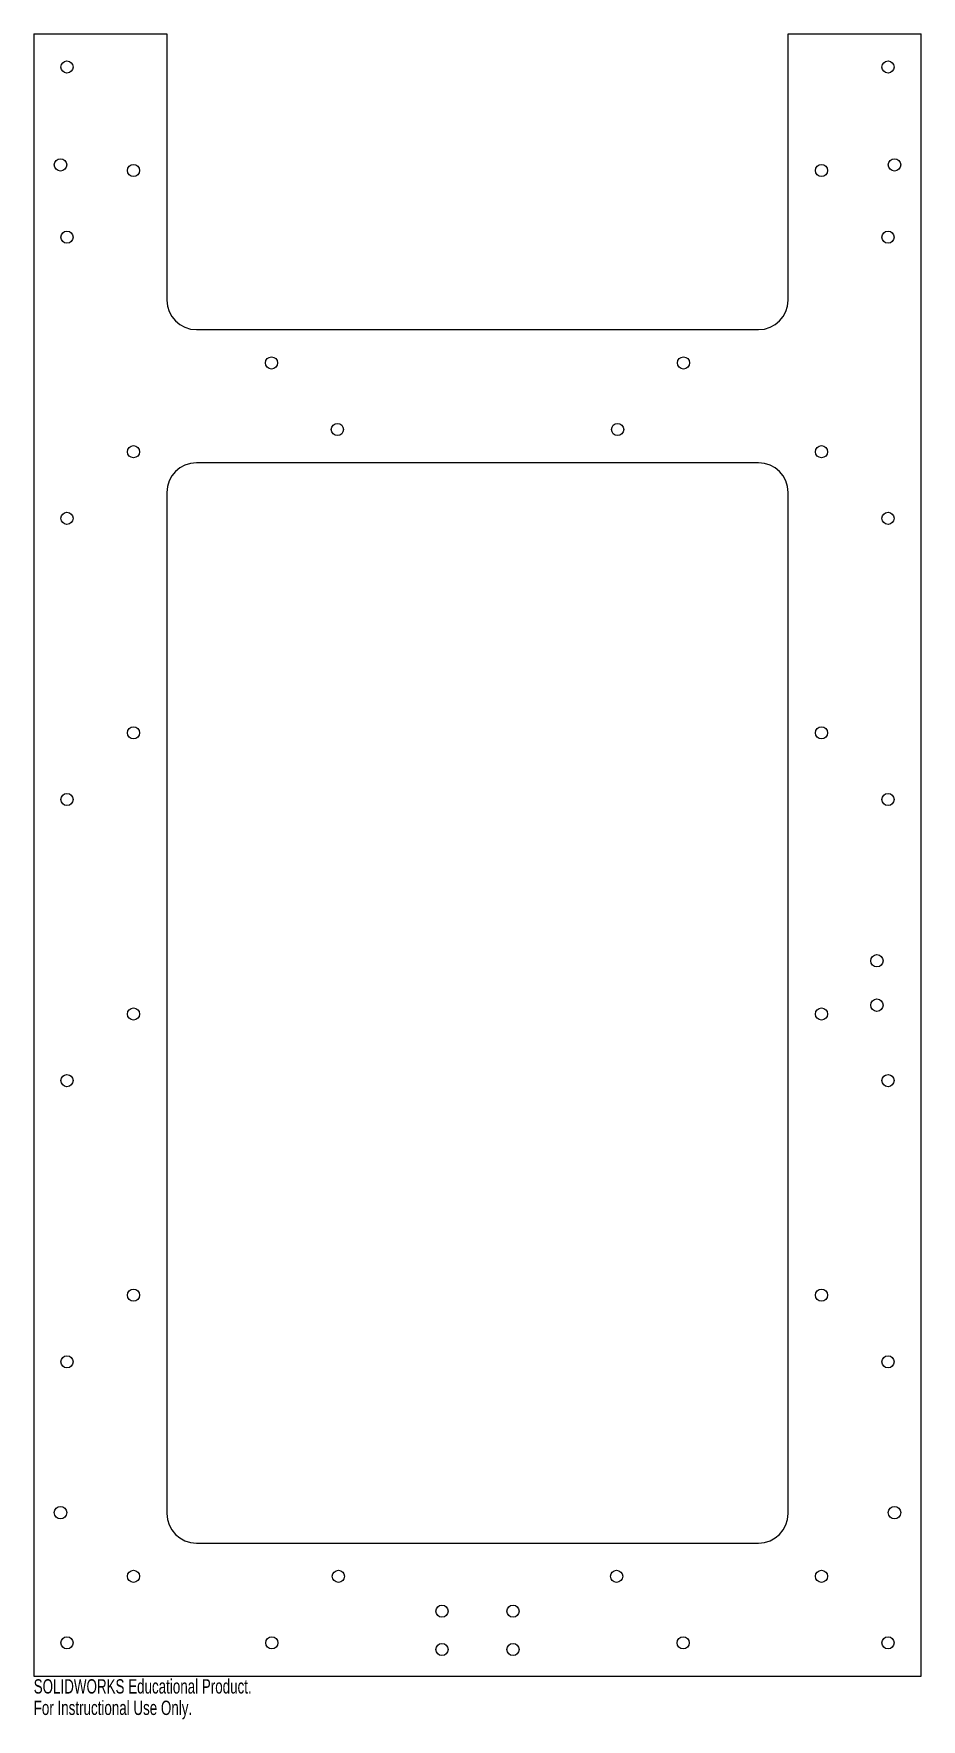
# Model space of a CAD drawing. Header units: millimetres. Extents: x -150 to 150, y -315 to 255.
import ezdxf

# ---------------------------------------------------------------- set-up
doc = ezdxf.new("R2010")
doc.units = ezdxf.units.MM
doc.styles.add('SLDTEXTSTYLE0', font='TXT', dxfattribs={"width": 0.7})

msp = doc.modelspace()

# ---------------------------------------------------------------- linework, layer by layer
at = {"color": 7, "linetype": 'Continuous', "lineweight": 25}
for p, q in [((-150, 255), (-105, 255)), ((-150, 255), (-150, -300)), ((-105, 255), (-105, 165)), ((105, 255), (150, 255)), ((105, 165), (105, 255)), ((150, -300), (150, 255)), ((-95, 155), (95, 155)), ((95, 110), (-95, 110)), ((-105, 100), (-105, -245)), ((105, -245), (105, 100)), ((-95, -255), (95, -255)), ((-150, -300), (150, -300))]:
    msp.add_line(p, q, dxfattribs=at)
for centre, radius in [((-138.75, 243.75), 2.05), ((138.75, 243.75), 2.05), ((-140.93, 210.67), 2.1), ((-116.25, 208.75), 2.05), ((116.25, 208.75), 2.05), ((140.93, 210.67), 2.1), ((-138.75, 186.25), 2.05), ((138.75, 186.25), 2.05), ((-69.64, 143.75), 2.05), ((69.64, 143.75), 2.05), ((-47.36, 121.25), 2.05), ((47.36, 121.25), 2.05), ((-116.25, 113.75), 2.05), ((116.25, 113.75), 2.05), ((-138.75, 91.25), 2.05), ((138.75, 91.25), 2.05), ((-116.25, 18.75), 2.05), ((116.25, 18.75), 2.05), ((-138.75, -3.75), 2.05), ((138.75, -3.75), 2.05), ((135, -58.26), 2.1), ((135, -73.26), 2.1), ((-116.25, -76.25), 2.05), ((116.25, -76.25), 2.05), ((-138.75, -98.75), 2.05), ((138.75, -98.75), 2.05), ((-116.25, -171.25), 2.05), ((116.25, -171.25), 2.05), ((-138.75, -193.75), 2.05), ((138.75, -193.75), 2.05), ((-140.93, -244.73), 2.1), ((140.93, -244.73), 2.1), ((-116.25, -266.25), 2.05), ((-47.02, -266.25), 2.05), ((47.02, -266.25), 2.05), ((116.25, -266.25), 2.05), ((-12, -278), 2.05), ((12, -278), 2.05), ((-138.75, -288.75), 2.05), ((-69.52, -288.75), 2.05), ((-12, -291), 2.05), ((12, -291), 2.05), ((69.52, -288.75), 2.05), ((138.75, -288.75), 2.05)]:
    msp.add_circle(centre, radius, dxfattribs=at)
for centre, start, end in [((-95, 165), 180, 270), ((95, 165), 270, 0), ((-95, 100), 90, 180), ((95, 100), 0, 90), ((-95, -245), 180, 270), ((95, -245), 270, 0)]:
    msp.add_arc(centre, 10, start, end, dxfattribs=at)

# ---------------------------------------------------------------- texts
at = {"color": 7, "linetype": 'Continuous', "char_height": 4.8336, "attachment_point": 1, "style": 'SLDTEXTSTYLE0'}
for s, insert in [('SOLIDWORKS Educational Product.', (-150, -301.02)), ('For Instructional Use Only.', (-150, -308.27))]:
    msp.add_mtext(s, dxfattribs=dict(at, insert=insert))

doc.saveas('drawing.dxf')
